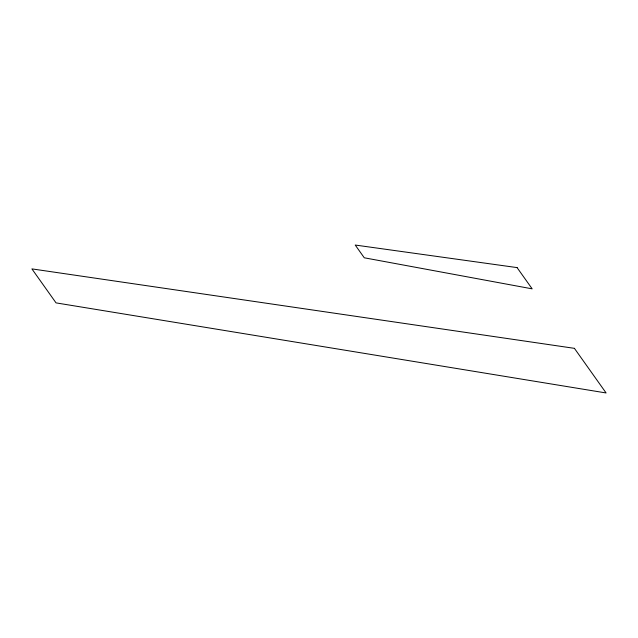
<?xml version="1.0" encoding="UTF-8"?>
<svg xmlns="http://www.w3.org/2000/svg" width="638" height="638" viewBox="0 0 638 638"><rect width="100%" height="100%" fill="white"/><g stroke="black" fill="none" stroke-linecap="round" stroke-linejoin="round"><path stroke-width="0.96" d="M517.075 267.601L355.222 245.04L364.274 257.792L532.164 288.847L517.075 267.601M574.415 348.34L31.9 268.885L56.04 302.883L606.1 392.96L574.415 348.34"/></g></svg>
